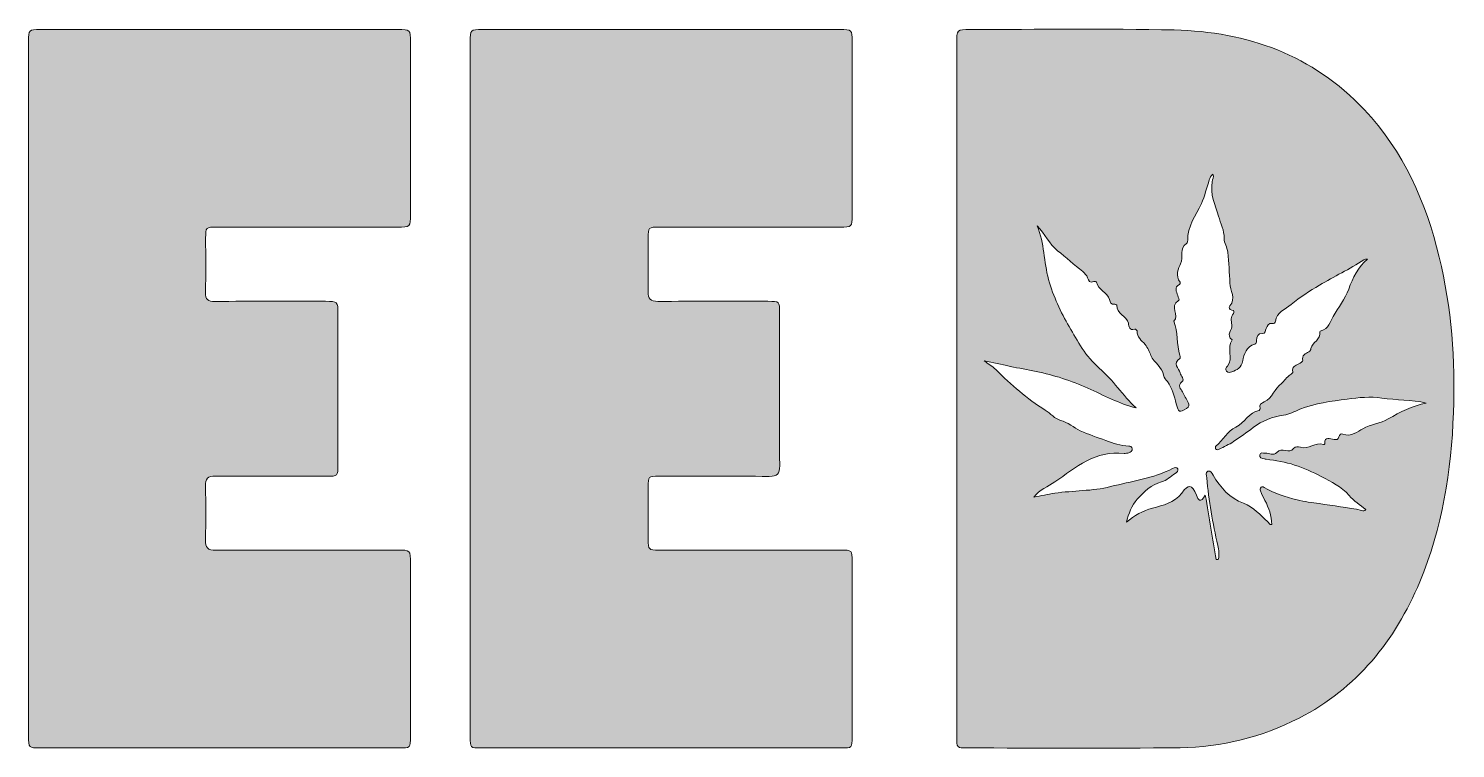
# Model space of a CAD drawing. Extents: x 629 to 1301, y -1413 to -489.
# Drawn here: x 871 to 1284.5, y -1412.6 to -1203.9 of the extents above; entities that cross this region are included whole.
import ezdxf

# ---------------------------------------------------------------- set-up
doc = ezdxf.new("R2010")
doc.units = 0
doc.header["$MEASUREMENT"] = 0
doc.layers.add('katman 1', color=7, linetype='Continuous')

# ---------------------------------------------------------------- blocks, each defined once
blk = doc.blocks.new('block 2')
at = {"layer": 'katman 1', "true_color": 0x008000}
h = blk.add_hatch(color=96, dxfattribs=at)
h.dxf.hatch_style = 2
edge = h.paths.add_edge_path()
edge.add_spline(control_points=[(870.98, -1308.22), (870.98, -1274.72), (870.98, -1241.22), (870.98, -1207.72), (870.98, -1204.2), (870.98, -1204.19), (874.46, -1204.19), (908.98, -1204.18), (943.49, -1204.18), (978.01, -1204.19), (981.61, -1204.19), (981.66, -1204.24), (981.67, -1207.86), (981.67, -1224.49), (981.67, -1241.13), (981.67, -1257.76), (981.67, -1261.46), (981.65, -1261.47), (977.82, -1261.47), (960.41, -1261.48), (942.99, -1261.47), (925.58, -1261.48), (922.3, -1261.48), (922.3, -1261.49), (922.3, -1264.65), (922.29, -1269.89), (922.38, -1275.12), (922.26, -1280.35), (922.21, -1282.45), (923, -1283.02), (924.99, -1283.01), (935.69, -1282.94), (946.39, -1282.97), (957.08, -1282.98), (960.55, -1282.98), (960.64, -1283.07), (960.64, -1286.51), (960.65, -1301.19), (960.65, -1315.87), (960.64, -1330.56), (960.64, -1333.61), (960.56, -1333.68), (957.46, -1333.68), (946.68, -1333.69), (935.91, -1333.75), (925.13, -1333.64), (922.83, -1333.62), (922.19, -1334.37), (922.25, -1336.59), (922.39, -1341.74), (922.41, -1346.9), (922.25, -1352.05), (922.17, -1354.39), (922.85, -1355.14), (925.26, -1355.13), (942.75, -1355.03), (960.24, -1355.08), (977.74, -1355.08), (981.66, -1355.08), (981.67, -1355.08), (981.67, -1358.95), (981.67, -1375.66), (981.67, -1392.37), (981.67, -1409.08), (981.66, -1412.43), (981.65, -1412.44), (978.26, -1412.44), (943.66, -1412.44), (909.07, -1412.44), (874.47, -1412.44), (870.99, -1412.44), (870.98, -1412.44), (870.98, -1408.96), (870.98, -1375.38), (870.98, -1341.8), (870.98, -1308.22)], knot_values=[0, 0, 0, 0, 1, 1, 1, 2, 2, 2, 3, 3, 3, 4, 4, 4, 5, 5, 5, 6, 6, 6, 7, 7, 7, 8, 8, 8, 9, 9, 9, 10, 10, 10, 11, 11, 11, 12, 12, 12, 13, 13, 13, 14, 14, 14, 15, 15, 15, 16, 16, 16, 17, 17, 17, 18, 18, 18, 19, 19, 19, 20, 20, 20, 21, 21, 21, 22, 22, 22, 23, 23, 23, 24, 24, 24, 25, 25, 25, 25], degree=3, periodic=1)
h = blk.add_hatch(color=96, dxfattribs=at)
h.dxf.hatch_style = 2
edge = h.paths.add_edge_path()
edge.add_spline(control_points=[(998.95, -1308.32), (998.95, -1274.82), (998.95, -1241.32), (998.95, -1207.83), (998.95, -1204.19), (998.96, -1204.19), (1002.57, -1204.19), (1037.09, -1204.18), (1071.6, -1204.18), (1106.11, -1204.19), (1109.65, -1204.19), (1109.66, -1204.2), (1109.66, -1207.66), (1109.66, -1224.45), (1109.66, -1241.24), (1109.66, -1258.02), (1109.66, -1261.47), (1109.65, -1261.47), (1106.09, -1261.47), (1088.67, -1261.48), (1071.26, -1261.47), (1053.85, -1261.48), (1050.57, -1261.48), (1050.56, -1261.49), (1050.56, -1264.7), (1050.55, -1269.86), (1050.63, -1275.01), (1050.52, -1280.16), (1050.47, -1282.3), (1051.22, -1283.03), (1053.36, -1283.01), (1063.98, -1282.93), (1074.6, -1282.97), (1085.22, -1282.98), (1088.6, -1282.98), (1088.62, -1283), (1088.62, -1286.36), (1088.62, -1301.12), (1088.58, -1315.88), (1088.66, -1330.63), (1088.68, -1332.97), (1088, -1333.76), (1085.61, -1333.73), (1074.99, -1333.62), (1064.37, -1333.68), (1053.75, -1333.69), (1050.58, -1333.69), (1050.56, -1333.7), (1050.56, -1336.76), (1050.55, -1341.83), (1050.55, -1346.91), (1050.56, -1351.98), (1050.56, -1355.03), (1050.61, -1355.07), (1053.75, -1355.08), (1071.24, -1355.08), (1088.73, -1355.08), (1106.22, -1355.08), (1109.65, -1355.08), (1109.66, -1355.09), (1109.66, -1358.43), (1109.66, -1375.37), (1109.67, -1392.32), (1109.66, -1409.26), (1109.66, -1412.39), (1109.6, -1412.44), (1106.55, -1412.44), (1071.73, -1412.45), (1036.9, -1412.45), (1002.08, -1412.44), (999.01, -1412.44), (998.95, -1412.39), (998.95, -1409.28), (998.95, -1375.63), (998.95, -1341.97), (998.95, -1308.32)], knot_values=[0, 0, 0, 0, 1, 1, 1, 2, 2, 2, 3, 3, 3, 4, 4, 4, 5, 5, 5, 6, 6, 6, 7, 7, 7, 8, 8, 8, 9, 9, 9, 10, 10, 10, 11, 11, 11, 12, 12, 12, 13, 13, 13, 14, 14, 14, 15, 15, 15, 16, 16, 16, 17, 17, 17, 18, 18, 18, 19, 19, 19, 20, 20, 20, 21, 21, 21, 22, 22, 22, 23, 23, 23, 24, 24, 24, 25, 25, 25, 25], degree=3, periodic=1)
h = blk.add_hatch(color=96, dxfattribs=at)
h.dxf.hatch_style = 2
edge = h.paths.add_edge_path()
edge.add_spline(control_points=[(1139.96, -1308.51), (1139.96, -1275.09), (1139.96, -1241.66), (1139.96, -1208.23), (1139.96, -1204.19), (1139.96, -1204.18), (1143.94, -1204.19), (1163.62, -1204.2), (1183.31, -1203.91), (1202.98, -1204.33), (1224.24, -1204.79), (1243.14, -1211.62), (1258.04, -1227.41), (1269.44, -1239.49), (1275.92, -1254.18), (1279.79, -1270.14), (1283.38, -1284.96), (1284.49, -1300.04), (1283.92, -1315.23), (1283.28, -1332.09), (1280.74, -1348.64), (1274.13, -1364.32), (1266.93, -1381.42), (1255.93, -1395.21), (1239.15, -1403.8), (1228.35, -1409.33), (1216.77, -1412.23), (1204.67, -1412.36), (1184.14, -1412.59), (1163.59, -1412.44), (1143.05, -1412.44), (1139.99, -1412.44), (1139.96, -1412.42), (1139.96, -1409.26), (1139.96, -1375.68), (1139.96, -1342.09), (1139.96, -1308.51)], knot_values=[0, 0, 0, 0, 1, 1, 1, 2, 2, 2, 3, 3, 3, 4, 4, 4, 5, 5, 5, 6, 6, 6, 7, 7, 7, 8, 8, 8, 9, 9, 9, 10, 10, 10, 11, 11, 11, 12, 12, 12, 12], degree=3, periodic=1)
edge = h.paths.add_edge_path()
edge.add_spline(control_points=[(1191.93, -1313.86), (1186.97, -1312.66), (1182.53, -1310.19), (1177.97, -1308.16), (1173.11, -1306), (1168.12, -1304.32), (1162.98, -1303.33), (1157.95, -1302.36), (1152.93, -1301.33), (1147.92, -1300.2), (1149.04, -1301.16), (1150.33, -1301.81), (1151.31, -1302.78), (1155.69, -1307.16), (1160.35, -1311.24), (1165.6, -1314.52), (1167.14, -1315.47), (1168.42, -1317.07), (1170.03, -1317.48), (1172.24, -1318.04), (1173.8, -1319.59), (1175.76, -1320.48), (1178.18, -1321.59), (1180.65, -1322.42), (1183.14, -1323.31), (1185.32, -1324.08), (1187.44, -1324.92), (1189.79, -1324.92), (1190.24, -1324.92), (1190.76, -1325.12), (1190.81, -1325.7), (1190.87, -1326.37), (1190.39, -1326.69), (1189.85, -1326.86), (1189.42, -1327), (1188.92, -1327.11), (1188.48, -1327.06), (1180.28, -1326.09), (1174.46, -1331.14), (1168.43, -1335.3), (1166.41, -1336.69), (1163.9, -1337.57), (1162.31, -1339.73), (1164.4, -1339.34), (1166.37, -1338.89), (1168.36, -1338.6), (1173.74, -1337.8), (1179.27, -1338.03), (1184.53, -1336.68), (1190.58, -1335.13), (1196.87, -1334.34), (1202.53, -1331.46), (1203.03, -1331.21), (1203.68, -1330.96), (1203.99, -1331.54), (1204.31, -1332.12), (1203.7, -1332.54), (1203.27, -1332.84), (1201.98, -1333.72), (1200.76, -1334.93), (1199.33, -1335.31), (1196.28, -1336.13), (1194.19, -1338.18), (1192.27, -1340.35), (1190.65, -1342.18), (1189.8, -1344.56), (1189.14, -1346.99), (1191.42, -1345.04), (1193.81, -1343.73), (1196.7, -1342.91), (1199.71, -1342.05), (1203.01, -1341.53), (1205.17, -1338.56), (1207.2, -1335.78), (1208.08, -1336.03), (1209.41, -1339.17), (1209.97, -1340.51), (1210.52, -1341.71), (1212, -1339.13), (1213.1, -1345.74), (1214.12, -1351.8), (1215.13, -1357.86), (1215.34, -1357.83), (1215.55, -1357.8), (1215.76, -1357.77), (1216.16, -1356.44), (1215.89, -1355.1), (1215.6, -1353.76), (1214.18, -1347.28), (1212.96, -1340.76), (1212.42, -1334.14), (1212.37, -1333.45), (1212.01, -1332.56), (1212.77, -1332.22), (1213.66, -1331.83), (1213.92, -1332.86), (1214.24, -1333.38), (1216.38, -1336.99), (1219.14, -1340.14), (1223.05, -1341.52), (1226.12, -1342.6), (1227.8, -1344.97), (1230.05, -1346.84), (1230.41, -1347.13), (1230.56, -1347.77), (1231.28, -1347.67), (1231.21, -1345.11), (1230.42, -1342.86), (1229.28, -1340.7), (1228.81, -1339.8), (1228.39, -1338.88), (1227.99, -1337.94), (1227.84, -1337.59), (1227.83, -1337.15), (1228.16, -1336.85), (1228.43, -1336.6), (1228.73, -1336.75), (1229.01, -1336.91), (1232.01, -1338.68), (1235.25, -1339.63), (1238.63, -1340.53), (1240.75, -1341.1), (1242.97, -1341.31), (1245.02, -1341.62), (1249.11, -1342.25), (1253.24, -1342.71), (1257.3, -1343.58), (1257.69, -1343.67), (1258.21, -1344.02), (1258.49, -1343.28), (1256.86, -1341.95), (1254.99, -1340.83), (1253.66, -1339.26), (1251.45, -1336.66), (1248.48, -1335.33), (1245.62, -1333.8), (1240.61, -1331.11), (1235.32, -1329.21), (1229.59, -1328.78), (1229.43, -1328.77), (1229.28, -1328.72), (1229.13, -1328.66), (1228.5, -1328.44), (1227.54, -1328.38), (1227.76, -1327.44), (1227.94, -1326.66), (1228.8, -1327.01), (1229.38, -1326.97), (1230.49, -1326.89), (1231.69, -1327.9), (1232.71, -1326.81), (1233.47, -1326), (1234.34, -1325.98), (1235.28, -1326.2), (1236.16, -1326.4), (1236.94, -1326.51), (1237.59, -1325.65), (1238.08, -1325), (1238.88, -1325.07), (1239.55, -1325.29), (1241.91, -1326.05), (1243.88, -1323.72), (1246.23, -1324.49), (1246.34, -1324.52), (1246.63, -1324.37), (1246.62, -1324.32), (1246.55, -1321.88), (1248.16, -1322.91), (1249.3, -1323.02), (1249.95, -1323.08), (1250.6, -1323.15), (1250.74, -1322.28), (1250.85, -1321.57), (1251.36, -1321.26), (1251.9, -1321.48), (1254.21, -1322.43), (1256.26, -1320.67), (1257.66, -1319.9), (1260.03, -1318.58), (1262.68, -1318.37), (1265.01, -1317.05), (1268.46, -1315.11), (1272.02, -1313.2), (1276.05, -1312.48), (1271.74, -1311.47), (1267.4, -1311.69), (1263.11, -1311.01), (1259.88, -1310.5), (1256.44, -1310.88), (1253.15, -1311.33), (1248.51, -1311.96), (1243.84, -1312.46), (1239.39, -1314.28), (1237.88, -1314.9), (1236.29, -1315.73), (1234.7, -1315.96), (1231.41, -1316.45), (1228.51, -1317.57), (1225.88, -1319.57), (1224.01, -1320.98), (1222.12, -1322.37), (1220.16, -1323.64), (1218.86, -1324.49), (1217.42, -1325.13), (1216.03, -1325.83), (1215.69, -1326.01), (1215.23, -1326.17), (1214.98, -1325.76), (1214.86, -1325.57), (1214.93, -1325.07), (1215.09, -1324.94), (1217.19, -1323.26), (1218.42, -1320.57), (1220.88, -1319.41), (1223.44, -1318.19), (1224.62, -1315.18), (1227.57, -1314.58), (1227.71, -1314.55), (1227.94, -1314.17), (1227.89, -1314.05), (1227.42, -1312.85), (1228.36, -1312.47), (1229.08, -1312.13), (1231.41, -1311), (1232.09, -1308.37), (1234.03, -1306.78), (1234.82, -1306.13), (1235.59, -1304.95), (1236.63, -1304.24), (1236.94, -1304.04), (1237.43, -1303.62), (1237.38, -1303.45), (1236.9, -1301.86), (1238.19, -1301.68), (1239.06, -1301.13), (1239.52, -1300.85), (1240.32, -1300.37), (1240.27, -1300.16), (1239.84, -1298.55), (1241.06, -1298.18), (1242.02, -1297.58), (1242.35, -1297.37), (1242.54, -1297.12), (1242.61, -1296.67), (1242.92, -1294.78), (1245.64, -1294.14), (1245.19, -1291.81), (1245.18, -1291.74), (1245.41, -1291.58), (1245.55, -1291.54), (1247.66, -1290.98), (1248.29, -1288.74), (1249.07, -1287.36), (1250.54, -1284.72), (1252.52, -1282.31), (1253.55, -1279.42), (1254.72, -1276.14), (1256.33, -1273.14), (1258.98, -1270.73), (1258.51, -1270.72), (1258.22, -1270.81), (1257.96, -1270.97), (1253.79, -1273.65), (1249.32, -1275.82), (1245.05, -1278.31), (1242.2, -1279.97), (1239.39, -1281.84), (1236.9, -1283.91), (1235.28, -1285.25), (1232.58, -1286.03), (1232.3, -1288.81), (1232.27, -1289.16), (1231.85, -1289.52), (1231.42, -1289.43), (1230.19, -1289.17), (1230.04, -1290.13), (1229.67, -1290.87), (1229.4, -1291.42), (1229.28, -1292.39), (1228.67, -1292.33), (1226.98, -1292.19), (1227.03, -1293.32), (1226.85, -1294.38), (1226.79, -1294.76), (1226.84, -1295.27), (1226.39, -1295.38), (1223.85, -1295.96), (1223.18, -1298.49), (1222.86, -1300.18), (1222.44, -1302.39), (1221.16, -1302.78), (1219.69, -1303.42), (1219.2, -1303.63), (1218.57, -1303.74), (1218.15, -1303.27), (1217.71, -1302.75), (1218.07, -1302.18), (1218.39, -1301.78), (1220.27, -1299.49), (1218.05, -1296.47), (1219.8, -1294.18), (1217.76, -1292.7), (1220, -1291.16), (1219.72, -1289.83), (1219.44, -1288.52), (1219.3, -1287.58), (1220.12, -1286.52), (1220.43, -1286.12), (1220.43, -1285.62), (1219.71, -1285.51), (1218.95, -1285.4), (1218.74, -1284.75), (1219.11, -1284.32), (1220.97, -1282.17), (1219.18, -1279.81), (1219.11, -1277.74), (1219.01, -1274.84), (1218.82, -1271.75), (1218.51, -1268.78), (1218.36, -1267.27), (1217.41, -1266.13), (1217.45, -1264.76), (1217.51, -1262.41), (1216.46, -1260.41), (1215.8, -1258.29), (1214.79, -1255.04), (1213.38, -1251.88), (1213.99, -1248.33), (1214.1, -1247.65), (1214.55, -1246.93), (1214.19, -1246.11), (1213.51, -1246.59), (1213.36, -1247.21), (1213.16, -1247.79), (1212.4, -1250.08), (1211.85, -1252.47), (1210.88, -1254.66), (1209.32, -1258.15), (1206.71, -1261.22), (1206.89, -1265.36), (1206.9, -1265.64), (1206.76, -1266.05), (1206.55, -1266.19), (1204.4, -1267.63), (1205.73, -1270.16), (1204.8, -1272.12), (1204.24, -1273.28), (1203.22, -1275.66), (1204.67, -1277.45), (1204.76, -1277.56), (1204.64, -1278), (1204.51, -1278.08), (1202.87, -1278.95), (1203.7, -1280.18), (1204.01, -1281.33), (1204.15, -1281.84), (1204.69, -1282.52), (1204.15, -1282.83), (1201.52, -1284.37), (1204.71, -1287.09), (1202.86, -1288.73), (1204.12, -1291.92), (1203.61, -1295.43), (1204.65, -1298.66), (1204.74, -1298.94), (1204.79, -1299.46), (1204.65, -1299.55), (1202.42, -1300.98), (1204.28, -1302.36), (1204.68, -1303.74), (1204.94, -1304.6), (1206.08, -1305.66), (1205.31, -1306.26), (1203.76, -1307.47), (1204.94, -1308.31), (1205.36, -1309.23), (1205.84, -1310.29), (1206.5, -1311.27), (1207.07, -1312.3), (1207.46, -1313.02), (1207.36, -1313.49), (1206.56, -1314.01), (1204.49, -1315.35), (1204.23, -1315.21), (1203.6, -1312.71), (1203.03, -1310.45), (1202.38, -1308.13), (1201, -1306.24), (1200.56, -1305.65), (1199.99, -1305.21), (1199.9, -1304.41), (1199.61, -1301.97), (1197.14, -1300.92), (1196.24, -1298.71), (1195.85, -1297.74), (1195.29, -1296.37), (1194.54, -1295.48), (1193.53, -1294.27), (1192.17, -1293.41), (1192.21, -1291.58), (1192.22, -1291.4), (1191.73, -1291), (1191.58, -1291.05), (1189.95, -1291.57), (1189.91, -1290.22), (1189.71, -1289.36), (1189.22, -1287.18), (1186.21, -1286.64), (1186.33, -1284.09), (1186.33, -1284), (1185.93, -1283.77), (1185.75, -1283.8), (1184.64, -1284.01), (1184.47, -1283.22), (1184.23, -1282.46), (1183.59, -1280.36), (1180.88, -1279.78), (1180.5, -1277.44), (1180.49, -1277.33), (1179.9, -1277.15), (1179.69, -1277.25), (1178.53, -1277.75), (1178.15, -1277.1), (1177.87, -1276.16), (1177.63, -1275.39), (1177.08, -1274.86), (1176.46, -1274.35), (1174.02, -1272.36), (1171.68, -1270.26), (1169.21, -1268.3), (1166.73, -1266.33), (1165.47, -1263.42), (1163.29, -1261.1), (1165.44, -1266.11), (1165.14, -1271.55), (1166.59, -1276.69), (1167.97, -1281.55), (1170.11, -1286.12), (1172.56, -1290.32), (1175, -1294.51), (1177.31, -1298.95), (1181.28, -1302.36), (1185.18, -1305.71), (1188.07, -1310.24), (1191.93, -1313.86)], knot_values=[0, 0, 0, 0, 1, 1, 1, 2, 2, 2, 3, 3, 3, 4, 4, 4, 5, 5, 5, 6, 6, 6, 7, 7, 7, 8, 8, 8, 9, 9, 9, 10, 10, 10, 11, 11, 11, 12, 12, 12, 13, 13, 13, 14, 14, 14, 15, 15, 15, 16, 16, 16, 17, 17, 17, 18, 18, 18, 19, 19, 19, 20, 20, 20, 21, 21, 21, 22, 22, 22, 23, 23, 23, 24, 24, 24, 25, 25, 25, 26, 26, 26, 27, 27, 27, 28, 28, 28, 29, 29, 29, 30, 30, 30, 31, 31, 31, 32, 32, 32, 33, 33, 33, 34, 34, 34, 35, 35, 35, 36, 36, 36, 37, 37, 37, 38, 38, 38, 39, 39, 39, 40, 40, 40, 41, 41, 41, 42, 42, 42, 43, 43, 43, 44, 44, 44, 45, 45, 45, 46, 46, 46, 47, 47, 47, 48, 48, 48, 49, 49, 49, 50, 50, 50, 51, 51, 51, 52, 52, 52, 53, 53, 53, 54, 54, 54, 55, 55, 55, 56, 56, 56, 57, 57, 57, 58, 58, 58, 59, 59, 59, 60, 60, 60, 61, 61, 61, 62, 62, 62, 63, 63, 63, 64, 64, 64, 65, 65, 65, 66, 66, 66, 67, 67, 67, 68, 68, 68, 69, 69, 69, 70, 70, 70, 71, 71, 71, 72, 72, 72, 73, 73, 73, 74, 74, 74, 75, 75, 75, 76, 76, 76, 77, 77, 77, 78, 78, 78, 79, 79, 79, 80, 80, 80, 81, 81, 81, 82, 82, 82, 83, 83, 83, 84, 84, 84, 85, 85, 85, 86, 86, 86, 87, 87, 87, 88, 88, 88, 89, 89, 89, 90, 90, 90, 91, 91, 91, 92, 92, 92, 93, 93, 93, 94, 94, 94, 95, 95, 95, 96, 96, 96, 97, 97, 97, 98, 98, 98, 99, 99, 99, 100, 100, 100, 101, 101, 101, 102, 102, 102, 103, 103, 103, 104, 104, 104, 105, 105, 105, 106, 106, 106, 107, 107, 107, 108, 108, 108, 109, 109, 109, 110, 110, 110, 111, 111, 111, 112, 112, 112, 113, 113, 113, 114, 114, 114, 115, 115, 115, 116, 116, 116, 117, 117, 117, 118, 118, 118, 119, 119, 119, 120, 120, 120, 121, 121, 121, 122, 122, 122, 123, 123, 123, 124, 124, 124, 125, 125, 125, 126, 126, 126, 127, 127, 127, 128, 128, 128, 129, 129, 129, 130, 130, 130, 131, 131, 131, 132, 132, 132, 133, 133, 133, 134, 134, 134, 135, 135, 135, 136, 136, 136, 137, 137, 137, 138, 138, 138, 139, 139, 139, 140, 140, 140, 141, 141, 141, 142, 142, 142, 143, 143, 143, 144, 144, 144, 145, 145, 145, 146, 146, 146, 147, 147, 147, 148, 148, 148, 148], degree=3, periodic=1)
at = {"layer": 'katman 1', "lineweight": 0}
for points, knots in [([(870.98, -1308.22), (870.98, -1274.72), (870.98, -1241.22), (870.98, -1207.72), (870.98, -1204.2), (870.98, -1204.19), (874.46, -1204.19), (908.98, -1204.18), (943.49, -1204.18), (978.01, -1204.19), (981.61, -1204.19), (981.66, -1204.24), (981.67, -1207.86), (981.67, -1224.49), (981.67, -1241.13), (981.67, -1257.76), (981.67, -1261.46), (981.65, -1261.47), (977.82, -1261.47), (960.41, -1261.48), (942.99, -1261.47), (925.58, -1261.48), (922.3, -1261.48), (922.3, -1261.49), (922.3, -1264.65), (922.29, -1269.89), (922.38, -1275.12), (922.26, -1280.35), (922.21, -1282.45), (923, -1283.02), (924.99, -1283.01), (935.69, -1282.94), (946.39, -1282.97), (957.08, -1282.98), (960.55, -1282.98), (960.64, -1283.07), (960.64, -1286.51), (960.65, -1301.19), (960.65, -1315.87), (960.64, -1330.56), (960.64, -1333.61), (960.56, -1333.68), (957.46, -1333.68), (946.68, -1333.69), (935.91, -1333.75), (925.13, -1333.64), (922.83, -1333.62), (922.19, -1334.37), (922.25, -1336.59), (922.39, -1341.74), (922.41, -1346.9), (922.25, -1352.05), (922.17, -1354.39), (922.85, -1355.14), (925.26, -1355.13), (942.75, -1355.03), (960.24, -1355.08), (977.74, -1355.08), (981.66, -1355.08), (981.67, -1355.08), (981.67, -1358.95), (981.67, -1375.66), (981.67, -1392.37), (981.67, -1409.08), (981.66, -1412.43), (981.65, -1412.44), (978.26, -1412.44), (943.66, -1412.44), (909.07, -1412.44), (874.47, -1412.44), (870.99, -1412.44), (870.98, -1412.44), (870.98, -1408.96), (870.98, -1375.38), (870.98, -1341.8), (870.98, -1308.22)], [0, 0, 0, 0, 1, 1, 1, 2, 2, 2, 3, 3, 3, 4, 4, 4, 5, 5, 5, 6, 6, 6, 7, 7, 7, 8, 8, 8, 9, 9, 9, 10, 10, 10, 11, 11, 11, 12, 12, 12, 13, 13, 13, 14, 14, 14, 15, 15, 15, 16, 16, 16, 17, 17, 17, 18, 18, 18, 19, 19, 19, 20, 20, 20, 21, 21, 21, 22, 22, 22, 23, 23, 23, 24, 24, 24, 25, 25, 25, 25]), ([(998.95, -1308.32), (998.95, -1274.82), (998.95, -1241.32), (998.95, -1207.83), (998.95, -1204.19), (998.96, -1204.19), (1002.57, -1204.19), (1037.09, -1204.18), (1071.6, -1204.18), (1106.11, -1204.19), (1109.65, -1204.19), (1109.66, -1204.2), (1109.66, -1207.66), (1109.66, -1224.45), (1109.66, -1241.24), (1109.66, -1258.02), (1109.66, -1261.47), (1109.65, -1261.47), (1106.09, -1261.47), (1088.67, -1261.48), (1071.26, -1261.47), (1053.85, -1261.48), (1050.57, -1261.48), (1050.56, -1261.49), (1050.56, -1264.7), (1050.55, -1269.86), (1050.63, -1275.01), (1050.52, -1280.16), (1050.47, -1282.3), (1051.22, -1283.03), (1053.36, -1283.01), (1063.98, -1282.93), (1074.6, -1282.97), (1085.22, -1282.98), (1088.6, -1282.98), (1088.62, -1283), (1088.62, -1286.36), (1088.62, -1301.12), (1088.58, -1315.88), (1088.66, -1330.63), (1088.68, -1332.97), (1088, -1333.76), (1085.61, -1333.73), (1074.99, -1333.62), (1064.37, -1333.68), (1053.75, -1333.69), (1050.58, -1333.69), (1050.56, -1333.7), (1050.56, -1336.76), (1050.55, -1341.83), (1050.55, -1346.91), (1050.56, -1351.98), (1050.56, -1355.03), (1050.61, -1355.07), (1053.75, -1355.08), (1071.24, -1355.08), (1088.73, -1355.08), (1106.22, -1355.08), (1109.65, -1355.08), (1109.66, -1355.09), (1109.66, -1358.43), (1109.66, -1375.37), (1109.67, -1392.32), (1109.66, -1409.26), (1109.66, -1412.39), (1109.6, -1412.44), (1106.55, -1412.44), (1071.73, -1412.45), (1036.9, -1412.45), (1002.08, -1412.44), (999.01, -1412.44), (998.95, -1412.39), (998.95, -1409.28), (998.95, -1375.63), (998.95, -1341.97), (998.95, -1308.32)], [0, 0, 0, 0, 1, 1, 1, 2, 2, 2, 3, 3, 3, 4, 4, 4, 5, 5, 5, 6, 6, 6, 7, 7, 7, 8, 8, 8, 9, 9, 9, 10, 10, 10, 11, 11, 11, 12, 12, 12, 13, 13, 13, 14, 14, 14, 15, 15, 15, 16, 16, 16, 17, 17, 17, 18, 18, 18, 19, 19, 19, 20, 20, 20, 21, 21, 21, 22, 22, 22, 23, 23, 23, 24, 24, 24, 25, 25, 25, 25]), ([(1139.96, -1308.51), (1139.96, -1275.09), (1139.96, -1241.66), (1139.96, -1208.23), (1139.96, -1204.19), (1139.96, -1204.18), (1143.94, -1204.19), (1163.62, -1204.2), (1183.31, -1203.91), (1202.98, -1204.33), (1224.24, -1204.79), (1243.14, -1211.62), (1258.04, -1227.41), (1269.44, -1239.49), (1275.92, -1254.18), (1279.79, -1270.14), (1283.38, -1284.96), (1284.49, -1300.04), (1283.92, -1315.23), (1283.28, -1332.09), (1280.74, -1348.64), (1274.13, -1364.32), (1266.93, -1381.42), (1255.93, -1395.21), (1239.15, -1403.8), (1228.35, -1409.33), (1216.77, -1412.23), (1204.67, -1412.36), (1184.14, -1412.59), (1163.59, -1412.44), (1143.05, -1412.44), (1139.99, -1412.44), (1139.96, -1412.42), (1139.96, -1409.26), (1139.96, -1375.68), (1139.96, -1342.09), (1139.96, -1308.51)], [0, 0, 0, 0, 1, 1, 1, 2, 2, 2, 3, 3, 3, 4, 4, 4, 5, 5, 5, 6, 6, 6, 7, 7, 7, 8, 8, 8, 9, 9, 9, 10, 10, 10, 11, 11, 11, 12, 12, 12, 12]), ([(1191.93, -1313.86), (1186.97, -1312.66), (1182.53, -1310.19), (1177.97, -1308.16), (1173.11, -1306), (1168.12, -1304.32), (1162.98, -1303.33), (1157.95, -1302.36), (1152.93, -1301.33), (1147.92, -1300.2), (1149.04, -1301.16), (1150.33, -1301.81), (1151.31, -1302.78), (1155.69, -1307.16), (1160.35, -1311.24), (1165.6, -1314.52), (1167.14, -1315.47), (1168.42, -1317.07), (1170.03, -1317.48), (1172.24, -1318.04), (1173.8, -1319.59), (1175.76, -1320.48), (1178.18, -1321.59), (1180.65, -1322.42), (1183.14, -1323.31), (1185.32, -1324.08), (1187.44, -1324.92), (1189.79, -1324.92), (1190.24, -1324.92), (1190.76, -1325.12), (1190.81, -1325.7), (1190.87, -1326.37), (1190.39, -1326.69), (1189.85, -1326.86), (1189.42, -1327), (1188.92, -1327.11), (1188.48, -1327.06), (1180.28, -1326.09), (1174.46, -1331.14), (1168.43, -1335.3), (1166.41, -1336.69), (1163.9, -1337.57), (1162.31, -1339.73), (1164.4, -1339.34), (1166.37, -1338.89), (1168.36, -1338.6), (1173.74, -1337.8), (1179.27, -1338.03), (1184.53, -1336.68), (1190.58, -1335.13), (1196.87, -1334.34), (1202.53, -1331.46), (1203.03, -1331.21), (1203.68, -1330.96), (1203.99, -1331.54), (1204.31, -1332.12), (1203.7, -1332.54), (1203.27, -1332.84), (1201.98, -1333.72), (1200.76, -1334.93), (1199.33, -1335.31), (1196.28, -1336.13), (1194.19, -1338.18), (1192.27, -1340.35), (1190.65, -1342.18), (1189.8, -1344.56), (1189.14, -1346.99), (1191.42, -1345.04), (1193.81, -1343.73), (1196.7, -1342.91), (1199.71, -1342.05), (1203.01, -1341.53), (1205.17, -1338.56), (1207.2, -1335.78), (1208.08, -1336.03), (1209.41, -1339.17), (1209.97, -1340.51), (1210.52, -1341.71), (1212, -1339.13), (1213.1, -1345.74), (1214.12, -1351.8), (1215.13, -1357.86), (1215.34, -1357.83), (1215.55, -1357.8), (1215.76, -1357.77), (1216.16, -1356.44), (1215.89, -1355.1), (1215.6, -1353.76), (1214.18, -1347.28), (1212.96, -1340.76), (1212.42, -1334.14), (1212.37, -1333.45), (1212.01, -1332.56), (1212.77, -1332.22), (1213.66, -1331.83), (1213.92, -1332.86), (1214.24, -1333.38), (1216.38, -1336.99), (1219.14, -1340.14), (1223.05, -1341.52), (1226.12, -1342.6), (1227.8, -1344.97), (1230.05, -1346.84), (1230.41, -1347.13), (1230.56, -1347.77), (1231.28, -1347.67), (1231.21, -1345.11), (1230.42, -1342.86), (1229.28, -1340.7), (1228.81, -1339.8), (1228.39, -1338.88), (1227.99, -1337.94), (1227.84, -1337.59), (1227.83, -1337.15), (1228.16, -1336.85), (1228.43, -1336.6), (1228.73, -1336.75), (1229.01, -1336.91), (1232.01, -1338.68), (1235.25, -1339.63), (1238.63, -1340.53), (1240.75, -1341.1), (1242.97, -1341.31), (1245.02, -1341.62), (1249.11, -1342.25), (1253.24, -1342.71), (1257.3, -1343.58), (1257.69, -1343.67), (1258.21, -1344.02), (1258.49, -1343.28), (1256.86, -1341.95), (1254.99, -1340.83), (1253.66, -1339.26), (1251.45, -1336.66), (1248.48, -1335.33), (1245.62, -1333.8), (1240.61, -1331.11), (1235.32, -1329.21), (1229.59, -1328.78), (1229.43, -1328.77), (1229.28, -1328.72), (1229.13, -1328.66), (1228.5, -1328.44), (1227.54, -1328.38), (1227.76, -1327.44), (1227.94, -1326.66), (1228.8, -1327.01), (1229.38, -1326.97), (1230.49, -1326.89), (1231.69, -1327.9), (1232.71, -1326.81), (1233.47, -1326), (1234.34, -1325.98), (1235.28, -1326.2), (1236.16, -1326.4), (1236.94, -1326.51), (1237.59, -1325.65), (1238.08, -1325), (1238.88, -1325.07), (1239.55, -1325.29), (1241.91, -1326.05), (1243.88, -1323.72), (1246.23, -1324.49), (1246.34, -1324.52), (1246.63, -1324.37), (1246.62, -1324.32), (1246.55, -1321.88), (1248.16, -1322.91), (1249.3, -1323.02), (1249.95, -1323.08), (1250.6, -1323.15), (1250.74, -1322.28), (1250.85, -1321.57), (1251.36, -1321.26), (1251.9, -1321.48), (1254.21, -1322.43), (1256.26, -1320.67), (1257.66, -1319.9), (1260.03, -1318.58), (1262.68, -1318.37), (1265.01, -1317.05), (1268.46, -1315.11), (1272.02, -1313.2), (1276.05, -1312.48), (1271.74, -1311.47), (1267.4, -1311.69), (1263.11, -1311.01), (1259.88, -1310.5), (1256.44, -1310.88), (1253.15, -1311.33), (1248.51, -1311.96), (1243.84, -1312.46), (1239.39, -1314.28), (1237.88, -1314.9), (1236.29, -1315.73), (1234.7, -1315.96), (1231.41, -1316.45), (1228.51, -1317.57), (1225.88, -1319.57), (1224.01, -1320.98), (1222.12, -1322.37), (1220.16, -1323.64), (1218.86, -1324.49), (1217.42, -1325.13), (1216.03, -1325.83), (1215.69, -1326.01), (1215.23, -1326.17), (1214.98, -1325.76), (1214.86, -1325.57), (1214.93, -1325.07), (1215.09, -1324.94), (1217.19, -1323.26), (1218.42, -1320.57), (1220.88, -1319.41), (1223.44, -1318.19), (1224.62, -1315.18), (1227.57, -1314.58), (1227.71, -1314.55), (1227.94, -1314.17), (1227.89, -1314.05), (1227.42, -1312.85), (1228.36, -1312.47), (1229.08, -1312.13), (1231.41, -1311), (1232.09, -1308.37), (1234.03, -1306.78), (1234.82, -1306.13), (1235.59, -1304.95), (1236.63, -1304.24), (1236.94, -1304.04), (1237.43, -1303.62), (1237.38, -1303.45), (1236.9, -1301.86), (1238.19, -1301.68), (1239.06, -1301.13), (1239.52, -1300.85), (1240.32, -1300.37), (1240.27, -1300.16), (1239.84, -1298.55), (1241.06, -1298.18), (1242.02, -1297.58), (1242.35, -1297.37), (1242.54, -1297.12), (1242.61, -1296.67), (1242.92, -1294.78), (1245.64, -1294.14), (1245.19, -1291.81), (1245.18, -1291.74), (1245.41, -1291.58), (1245.55, -1291.54), (1247.66, -1290.98), (1248.29, -1288.74), (1249.07, -1287.36), (1250.54, -1284.72), (1252.52, -1282.31), (1253.55, -1279.42), (1254.72, -1276.14), (1256.33, -1273.14), (1258.98, -1270.73), (1258.51, -1270.72), (1258.22, -1270.81), (1257.96, -1270.97), (1253.79, -1273.65), (1249.32, -1275.82), (1245.05, -1278.31), (1242.2, -1279.97), (1239.39, -1281.84), (1236.9, -1283.91), (1235.28, -1285.25), (1232.58, -1286.03), (1232.3, -1288.81), (1232.27, -1289.16), (1231.85, -1289.52), (1231.42, -1289.43), (1230.19, -1289.17), (1230.04, -1290.13), (1229.67, -1290.87), (1229.4, -1291.42), (1229.28, -1292.39), (1228.67, -1292.33), (1226.98, -1292.19), (1227.03, -1293.32), (1226.85, -1294.38), (1226.79, -1294.76), (1226.84, -1295.27), (1226.39, -1295.38), (1223.85, -1295.96), (1223.18, -1298.49), (1222.86, -1300.18), (1222.44, -1302.39), (1221.16, -1302.78), (1219.69, -1303.42), (1219.2, -1303.63), (1218.57, -1303.74), (1218.15, -1303.27), (1217.71, -1302.75), (1218.07, -1302.18), (1218.39, -1301.78), (1220.27, -1299.49), (1218.05, -1296.47), (1219.8, -1294.18), (1217.76, -1292.7), (1220, -1291.16), (1219.72, -1289.83), (1219.44, -1288.52), (1219.3, -1287.58), (1220.12, -1286.52), (1220.43, -1286.12), (1220.43, -1285.62), (1219.71, -1285.51), (1218.95, -1285.4), (1218.74, -1284.75), (1219.11, -1284.32), (1220.97, -1282.17), (1219.18, -1279.81), (1219.11, -1277.74), (1219.01, -1274.84), (1218.82, -1271.75), (1218.51, -1268.78), (1218.36, -1267.27), (1217.41, -1266.13), (1217.45, -1264.76), (1217.51, -1262.41), (1216.46, -1260.41), (1215.8, -1258.29), (1214.79, -1255.04), (1213.38, -1251.88), (1213.99, -1248.33), (1214.1, -1247.65), (1214.55, -1246.93), (1214.19, -1246.11), (1213.51, -1246.59), (1213.36, -1247.21), (1213.16, -1247.79), (1212.4, -1250.08), (1211.85, -1252.47), (1210.88, -1254.66), (1209.32, -1258.15), (1206.71, -1261.22), (1206.89, -1265.36), (1206.9, -1265.64), (1206.76, -1266.05), (1206.55, -1266.19), (1204.4, -1267.63), (1205.73, -1270.16), (1204.8, -1272.12), (1204.24, -1273.28), (1203.22, -1275.66), (1204.67, -1277.45), (1204.76, -1277.56), (1204.64, -1278), (1204.51, -1278.08), (1202.87, -1278.95), (1203.7, -1280.18), (1204.01, -1281.33), (1204.15, -1281.84), (1204.69, -1282.52), (1204.15, -1282.83), (1201.52, -1284.37), (1204.71, -1287.09), (1202.86, -1288.73), (1204.12, -1291.92), (1203.61, -1295.43), (1204.65, -1298.66), (1204.74, -1298.94), (1204.79, -1299.46), (1204.65, -1299.55), (1202.42, -1300.98), (1204.28, -1302.36), (1204.68, -1303.74), (1204.94, -1304.6), (1206.08, -1305.66), (1205.31, -1306.26), (1203.76, -1307.47), (1204.94, -1308.31), (1205.36, -1309.23), (1205.84, -1310.29), (1206.5, -1311.27), (1207.07, -1312.3), (1207.46, -1313.02), (1207.36, -1313.49), (1206.56, -1314.01), (1204.49, -1315.35), (1204.23, -1315.21), (1203.6, -1312.71), (1203.03, -1310.45), (1202.38, -1308.13), (1201, -1306.24), (1200.56, -1305.65), (1199.99, -1305.21), (1199.9, -1304.41), (1199.61, -1301.97), (1197.14, -1300.92), (1196.24, -1298.71), (1195.85, -1297.74), (1195.29, -1296.37), (1194.54, -1295.48), (1193.53, -1294.27), (1192.17, -1293.41), (1192.21, -1291.58), (1192.22, -1291.4), (1191.73, -1291), (1191.58, -1291.05), (1189.95, -1291.57), (1189.91, -1290.22), (1189.71, -1289.36), (1189.22, -1287.18), (1186.21, -1286.64), (1186.33, -1284.09), (1186.33, -1284), (1185.93, -1283.77), (1185.75, -1283.8), (1184.64, -1284.01), (1184.47, -1283.22), (1184.23, -1282.46), (1183.59, -1280.36), (1180.88, -1279.78), (1180.5, -1277.44), (1180.49, -1277.33), (1179.9, -1277.15), (1179.69, -1277.25), (1178.53, -1277.75), (1178.15, -1277.1), (1177.87, -1276.16), (1177.63, -1275.39), (1177.08, -1274.86), (1176.46, -1274.35), (1174.02, -1272.36), (1171.68, -1270.26), (1169.21, -1268.3), (1166.73, -1266.33), (1165.47, -1263.42), (1163.29, -1261.1), (1165.44, -1266.11), (1165.14, -1271.55), (1166.59, -1276.69), (1167.97, -1281.55), (1170.11, -1286.12), (1172.56, -1290.32), (1175, -1294.51), (1177.31, -1298.95), (1181.28, -1302.36), (1185.18, -1305.71), (1188.07, -1310.24), (1191.93, -1313.86)], [0, 0, 0, 0, 1, 1, 1, 2, 2, 2, 3, 3, 3, 4, 4, 4, 5, 5, 5, 6, 6, 6, 7, 7, 7, 8, 8, 8, 9, 9, 9, 10, 10, 10, 11, 11, 11, 12, 12, 12, 13, 13, 13, 14, 14, 14, 15, 15, 15, 16, 16, 16, 17, 17, 17, 18, 18, 18, 19, 19, 19, 20, 20, 20, 21, 21, 21, 22, 22, 22, 23, 23, 23, 24, 24, 24, 25, 25, 25, 26, 26, 26, 27, 27, 27, 28, 28, 28, 29, 29, 29, 30, 30, 30, 31, 31, 31, 32, 32, 32, 33, 33, 33, 34, 34, 34, 35, 35, 35, 36, 36, 36, 37, 37, 37, 38, 38, 38, 39, 39, 39, 40, 40, 40, 41, 41, 41, 42, 42, 42, 43, 43, 43, 44, 44, 44, 45, 45, 45, 46, 46, 46, 47, 47, 47, 48, 48, 48, 49, 49, 49, 50, 50, 50, 51, 51, 51, 52, 52, 52, 53, 53, 53, 54, 54, 54, 55, 55, 55, 56, 56, 56, 57, 57, 57, 58, 58, 58, 59, 59, 59, 60, 60, 60, 61, 61, 61, 62, 62, 62, 63, 63, 63, 64, 64, 64, 65, 65, 65, 66, 66, 66, 67, 67, 67, 68, 68, 68, 69, 69, 69, 70, 70, 70, 71, 71, 71, 72, 72, 72, 73, 73, 73, 74, 74, 74, 75, 75, 75, 76, 76, 76, 77, 77, 77, 78, 78, 78, 79, 79, 79, 80, 80, 80, 81, 81, 81, 82, 82, 82, 83, 83, 83, 84, 84, 84, 85, 85, 85, 86, 86, 86, 87, 87, 87, 88, 88, 88, 89, 89, 89, 90, 90, 90, 91, 91, 91, 92, 92, 92, 93, 93, 93, 94, 94, 94, 95, 95, 95, 96, 96, 96, 97, 97, 97, 98, 98, 98, 99, 99, 99, 100, 100, 100, 101, 101, 101, 102, 102, 102, 103, 103, 103, 104, 104, 104, 105, 105, 105, 106, 106, 106, 107, 107, 107, 108, 108, 108, 109, 109, 109, 110, 110, 110, 111, 111, 111, 112, 112, 112, 113, 113, 113, 114, 114, 114, 115, 115, 115, 116, 116, 116, 117, 117, 117, 118, 118, 118, 119, 119, 119, 120, 120, 120, 121, 121, 121, 122, 122, 122, 123, 123, 123, 124, 124, 124, 125, 125, 125, 126, 126, 126, 127, 127, 127, 128, 128, 128, 129, 129, 129, 130, 130, 130, 131, 131, 131, 132, 132, 132, 133, 133, 133, 134, 134, 134, 135, 135, 135, 136, 136, 136, 137, 137, 137, 138, 138, 138, 139, 139, 139, 140, 140, 140, 141, 141, 141, 142, 142, 142, 143, 143, 143, 144, 144, 144, 145, 145, 145, 146, 146, 146, 147, 147, 147, 148, 148, 148, 148])]:
    blk.add_open_spline(points, degree=3, knots=knots, dxfattribs=at)

msp = doc.modelspace()

# ---------------------------------------------------------------- block references
at = {"layer": 'katman 1'}
msp.add_blockref('block 2', (0, 0), dxfattribs=at)

doc.saveas('drawing.dxf')
